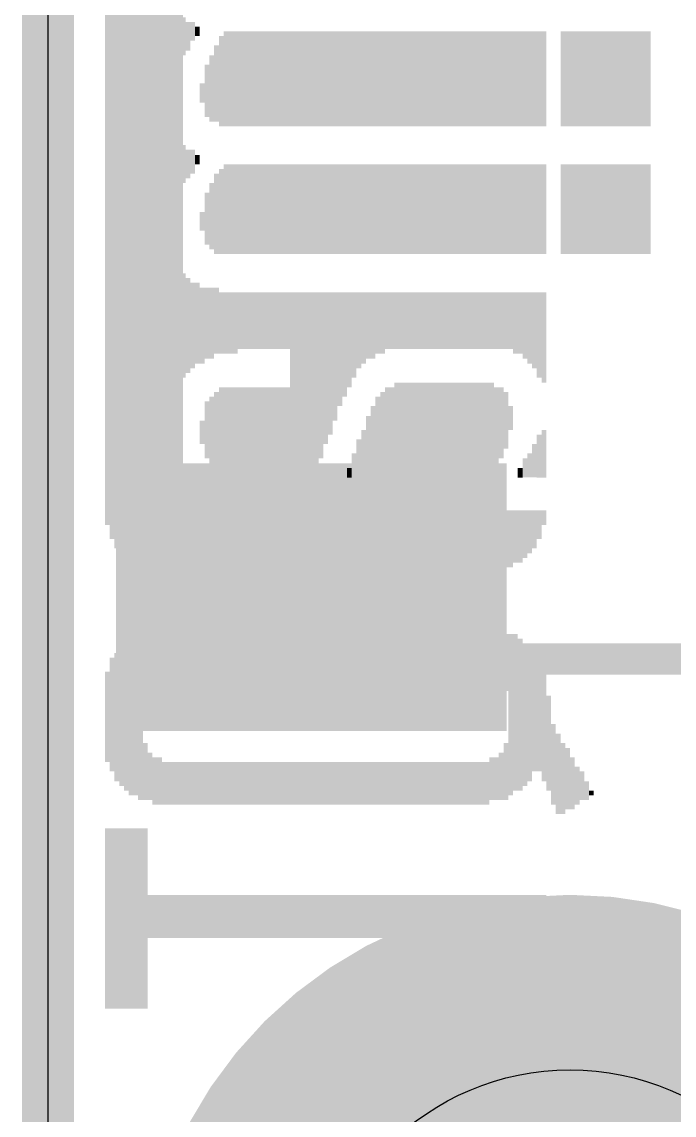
# Model space of a CAD drawing. Extents: x -1.9 to 34.1, y -8.2 to 17.9.
# Drawn here: x -0.13 to 3.05, y 3.57 to 8.89 of the extents above; entities that cross this region are included whole.
import ezdxf

# ---------------------------------------------------------------- set-up
doc = ezdxf.new("R2010")
doc.units = 0
for name, color, linetype in [('1', 12, 'CONTINUOUS'), ('16', 5, 'CONTINUOUS'), ('17', 110, 'CONTINUOUS'), ('20', 53, 'CONTINUOUS'), ('21', 40, 'CONTINUOUS'), ('22', 6, 'CONTINUOUS'), ('29', 253, 'CONTINUOUS'), ('30', 253, 'CONTINUOUS'), ('31', 253, 'CONTINUOUS'), ('39', 12, 'CONTINUOUS'), ('40', 132, 'CONTINUOUS'), ('41', 12, 'CONTINUOUS'), ('42', 132, 'CONTINUOUS'), ('44', 253, 'CONTINUOUS'), ('47', 253, 'CONTINUOUS'), ('51', 253, 'CONTINUOUS')]:
    doc.layers.add(name, color=color, linetype=linetype)

# ---------------------------------------------------------------- blocks, each defined once
blk = doc.blocks.new('RECT')
blk.add_solid([(-0.5, -0.5), (0.5, -0.5), (-0.5, 0.5), (0.5, 0.5)])
blk = doc.blocks.new('ROUNDP')
at = {"const_width": 0.5}
blk.add_lwpolyline([(0, -0.25, 1), (0, 0.25, 1), (0, -0.25)], format="xyb", dxfattribs=at)

msp = doc.modelspace()

# ---------------------------------------------------------------- linework, layer by layer
at = {"layer": '1', "const_width": 0.254}
msp.add_lwpolyline([(0, 0), (0, 17.78)], dxfattribs=at)
at = {"layer": '16', "const_width": 0.254}
msp.add_lwpolyline([(0, 0), (0, 17.78)], dxfattribs=at)
at = {"layer": '20'}
msp.add_line((0, 15.24), (0, 2.54), dxfattribs=at)
at = {"layer": '21', "const_width": 0.1524}
for points in [[(0.581, 10.99), (0.581, 6.79)], [(4.881, 5.79), (2.281, 5.79)]]:
    msp.add_lwpolyline(points, dxfattribs=at)
at = {"layer": '21'}
for points, const_width in [([(0.5429, 6.79, 1), (0.6191, 6.79)], 0.0762), ([(2.281, 5.8281, 1), (2.281, 5.7519)], 0.0762), ([(2.54, 0.54, 1), (2.54, 4.54, 1), (2.54, 0.54)], 0.2032)]:
    msp.add_lwpolyline(points, format="xyb", dxfattribs=dict(at, const_width=const_width))
at = {"layer": '39', "const_width": 2.032}
msp.add_lwpolyline([(2.54, 1.54, 1), (2.54, 3.54, 1), (2.54, 1.54)], format="xyb", dxfattribs=at)
at = {"layer": '40', "const_width": 2.032}
msp.add_lwpolyline([(2.54, 1.54, 1), (2.54, 3.54, 1), (2.54, 1.54)], format="xyb", dxfattribs=at)
at = {"layer": '41', "const_width": 2.032}
msp.add_lwpolyline([(2.54, 1.54, 1), (2.54, 3.54, 1), (2.54, 1.54)], format="xyb", dxfattribs=at)
at = {"layer": '42', "const_width": 2.032}
msp.add_lwpolyline([(2.54, 1.54, 1), (2.54, 3.54, 1), (2.54, 1.54)], format="xyb", dxfattribs=at)
at = {"layer": '44'}
msp.add_circle((2.54, 2.54), 1.25, dxfattribs=at)
at = {"layer": '47', "const_width": 0.13}
msp.add_lwpolyline([(0, 6.223), (0, -8.173)], dxfattribs=at)
at = {"layer": '47', "const_width": 0.065}
msp.add_lwpolyline([(0.0325, 6.223, 1), (-0.0325, 6.223)], format="xyb", dxfattribs=at)
at = {"layer": '51', "const_width": 0.1524}
for points in [[(0.581, 5.79), (0.581, 11.89)], [(4.831, 5.79), (0.581, 5.79)]]:
    msp.add_lwpolyline(points, dxfattribs=at)
at = {"layer": '51', "const_width": 0.0762}
for points in [[(0.581, 5.8281, 1), (0.581, 5.7519)], [(0.5429, 5.79, 1), (0.6191, 5.79)]]:
    msp.add_lwpolyline(points, format="xyb", dxfattribs=at)

# ---------------------------------------------------------------- block references
at = {"layer": '1', "xscale": 1.8, "yscale": 1.2}
msp.add_blockref('RECT', (1.281, 6.09), dxfattribs=at)
at = {"layer": '17', "xscale": 3.516, "yscale": 3.516}
msp.add_blockref('ROUNDP', (2.54, 2.54), dxfattribs=at)
msp.add_blockref('ROUNDP', (2.54, 2.54), dxfattribs=at)
at = {"layer": '22', "rotation": 270}
for p, xscale, yscale in [((0.2887, 9.0856), 5.2883, 0.0231), ((0.3118, 9.0513), 5.3569, 0.0231), ((0.3349, 9.0284), 5.4026, 0.0231), ((0.358, 9.017), 5.4254, 0.0231), ((0.381, 9.0056), 5.4483, 0.0229), ((0.404, 8.9941), 5.4712, 0.0231), ((0.4271, 8.9941), 5.4712, 0.0231), ((0.4502, 8.9827), 5.494, 0.0231), ((0.4733, 8.9827), 5.494, 0.0231), ((0.4964, 8.97), 5.5194, 0.0231), ((0.5196, 8.97), 5.5194, 0.0231), ((0.5427, 8.97), 5.5194, 0.0231), ((0.5658, 8.97), 5.5194, 0.0231), ((0.5889, 8.97), 5.5194, 0.0231), ((0.612, 8.8201), 0.3683, 0.0231), ((0.635, 8.8201), 0.2769, 0.0229), ((0.658, 8.8201), 0.1854, 0.0231), ((0.6811, 8.8201), 0.1397, 0.0231), ((0.7042, 8.8443), 0.0914, 0.0231), ((0.7273, 8.8443), 0.0457, 0.0231), ((0.866, 8.6131), 0.4623, 0.0231), ((0.889, 8.6131), 0.4623, 0.0229), ((0.912, 8.6131), 0.4623, 0.0231), ((0.9351, 8.6131), 0.4623, 0.0231), ((0.9582, 8.6131), 0.4623, 0.0231), ((0.9813, 8.6131), 0.4623, 0.0231), ((1.0044, 8.6131), 0.4623, 0.0231), ((1.0276, 8.6131), 0.4623, 0.0231), ((1.0507, 8.6131), 0.4623, 0.0231), ((1.0738, 8.6131), 0.4623, 0.0231), ((1.0969, 8.6131), 0.4623, 0.0231), ((1.12, 8.6131), 0.4623, 0.0231), ((1.143, 8.6131), 0.4623, 0.0229), ((1.166, 8.6131), 0.4623, 0.0231), ((1.1891, 8.6131), 0.4623, 0.0231), ((1.2122, 8.6131), 0.4623, 0.0231), ((1.2353, 8.6131), 0.4623, 0.0231), ((1.2584, 8.6131), 0.4623, 0.0231), ((1.2816, 8.6131), 0.4623, 0.0231), ((1.3047, 8.6131), 0.4623, 0.0231), ((1.3278, 8.6131), 0.4623, 0.0231), ((1.3509, 8.6131), 0.4623, 0.0231), ((1.374, 8.6131), 0.4623, 0.0231), ((1.397, 8.6131), 0.4623, 0.0229), ((1.42, 8.6131), 0.4623, 0.0231), ((1.4431, 8.6131), 0.4623, 0.0231), ((1.4662, 8.6131), 0.4623, 0.0231), ((1.4893, 8.6131), 0.4623, 0.0231), ((1.5124, 8.6131), 0.4623, 0.0231), ((1.5356, 8.6131), 0.4623, 0.0231), ((1.5587, 8.6131), 0.4623, 0.0231), ((1.5818, 8.6131), 0.4623, 0.0231), ((1.6049, 8.6131), 0.4623, 0.0231), ((1.628, 8.6131), 0.4623, 0.0231), ((1.651, 8.6131), 0.4623, 0.0229), ((1.674, 8.6131), 0.4623, 0.0231), ((1.6971, 8.6131), 0.4623, 0.0231), ((1.7202, 8.6131), 0.4623, 0.0231), ((1.7433, 8.6131), 0.4623, 0.0231), ((1.7664, 8.6131), 0.4623, 0.0231), ((1.7896, 8.6131), 0.4623, 0.0231), ((1.8127, 8.6131), 0.4623, 0.0231), ((1.8358, 8.6131), 0.4623, 0.0231), ((1.8589, 8.6131), 0.4623, 0.0231), ((1.882, 8.6131), 0.4623, 0.0231), ((1.905, 8.6131), 0.4623, 0.0229), ((1.928, 8.6131), 0.4623, 0.0231), ((1.9511, 8.6131), 0.4623, 0.0231), ((1.9742, 8.6131), 0.4623, 0.0231), ((1.9973, 8.6131), 0.4623, 0.0231), ((2.0204, 8.6131), 0.4623, 0.0231), ((2.0436, 8.6131), 0.4623, 0.0231), ((2.0667, 8.6131), 0.4623, 0.0231), ((2.0898, 8.6131), 0.4623, 0.0231), ((2.1129, 8.6131), 0.4623, 0.0231), ((2.136, 8.6131), 0.4623, 0.0231), ((2.159, 8.6131), 0.4623, 0.0229), ((2.182, 8.6131), 0.4623, 0.0231), ((2.2051, 8.6131), 0.4623, 0.0231), ((2.2282, 8.6131), 0.4623, 0.0231), ((2.2513, 8.6131), 0.4623, 0.0231), ((2.2744, 8.6131), 0.4623, 0.0231), ((2.2976, 8.6131), 0.4623, 0.0231), ((2.3207, 8.6131), 0.4623, 0.0231), ((2.3438, 8.6131), 0.4623, 0.0231), ((2.3669, 8.6131), 0.4623, 0.0231), ((2.39, 8.6131), 0.4623, 0.0231), ((2.413, 8.6131), 0.4623, 0.0229), ((2.5053, 8.6131), 0.4623, 0.0231), ((2.5284, 8.6131), 0.4623, 0.0231), ((2.5516, 8.6131), 0.4623, 0.0231), ((2.5747, 8.6131), 0.4623, 0.0231), ((2.5978, 8.6131), 0.4623, 0.0231), ((2.6209, 8.6131), 0.4623, 0.0231), ((2.644, 8.6131), 0.4623, 0.0231), ((2.667, 8.6131), 0.4623, 0.0229), ((2.69, 8.6131), 0.4623, 0.0231), ((2.7131, 8.6131), 0.4623, 0.0231), ((2.7362, 8.6131), 0.4623, 0.0231), ((2.7593, 8.6131), 0.4623, 0.0231), ((2.7824, 8.6131), 0.4623, 0.0231), ((2.8056, 8.6131), 0.4623, 0.0231), ((2.8287, 8.6131), 0.4623, 0.0231), ((2.8518, 8.6131), 0.4623, 0.0231), ((2.8749, 8.6131), 0.4623, 0.0231), ((2.898, 8.6131), 0.4623, 0.0231), ((2.921, 8.6131), 0.4623, 0.0229), ((0.8429, 8.6017), 0.4394, 0.0231), ((0.7967, 8.5662), 0.3226, 0.0231), ((0.8198, 8.5903), 0.3708, 0.0231), ((0.7736, 8.5547), 0.254, 0.0231), ((0.7504, 8.5433), 0.094, 0.0231), ((0.612, 8.1852), 0.3937, 0.0231), ((0.635, 8.1979), 0.2769, 0.0229), ((0.658, 8.1979), 0.1854, 0.0231), ((0.6811, 8.1979), 0.1397, 0.0231), ((0.7042, 8.2093), 0.1168, 0.0231), ((0.7273, 8.2194), 0.0457, 0.0231), ((0.866, 7.9781), 0.4369, 0.0231), ((0.889, 7.9781), 0.4369, 0.0229), ((0.912, 7.9781), 0.4369, 0.0231), ((0.9351, 7.9781), 0.4369, 0.0231), ((0.9582, 7.9781), 0.4369, 0.0231), ((0.9813, 7.9781), 0.4369, 0.0231), ((1.0044, 7.9781), 0.4369, 0.0231), ((1.0276, 7.9781), 0.4369, 0.0231), ((1.0507, 7.9781), 0.4369, 0.0231), ((1.0738, 7.9781), 0.4369, 0.0231), ((1.0969, 7.9781), 0.4369, 0.0231), ((1.12, 7.9781), 0.4369, 0.0231), ((1.143, 7.9781), 0.4369, 0.0229), ((1.166, 7.9781), 0.4369, 0.0231), ((1.1891, 7.9781), 0.4369, 0.0231), ((1.2122, 7.9781), 0.4369, 0.0231), ((1.2353, 7.9781), 0.4369, 0.0231), ((1.2584, 7.9781), 0.4369, 0.0231), ((1.2816, 7.9781), 0.4369, 0.0231), ((1.3047, 7.9781), 0.4369, 0.0231), ((1.3278, 7.9781), 0.4369, 0.0231), ((1.3509, 7.9781), 0.4369, 0.0231), ((1.374, 7.9781), 0.4369, 0.0231), ((1.397, 7.9781), 0.4369, 0.0229), ((1.42, 7.9781), 0.4369, 0.0231), ((1.4431, 7.9781), 0.4369, 0.0231), ((1.4662, 7.9781), 0.4369, 0.0231), ((1.4893, 7.9781), 0.4369, 0.0231), ((1.5124, 7.9781), 0.4369, 0.0231), ((1.5356, 7.9781), 0.4369, 0.0231), ((1.5587, 7.9781), 0.4369, 0.0231), ((1.5818, 7.9781), 0.4369, 0.0231), ((1.6049, 7.9781), 0.4369, 0.0231), ((1.628, 7.9781), 0.4369, 0.0231), ((1.651, 7.9781), 0.4369, 0.0229), ((1.674, 7.9781), 0.4369, 0.0231), ((1.6971, 7.9781), 0.4369, 0.0231), ((1.7202, 7.9781), 0.4369, 0.0231), ((1.7433, 7.9781), 0.4369, 0.0231), ((1.7664, 7.9781), 0.4369, 0.0231), ((1.7896, 7.9781), 0.4369, 0.0231), ((1.8127, 7.9781), 0.4369, 0.0231), ((1.8358, 7.9781), 0.4369, 0.0231), ((1.8589, 7.9781), 0.4369, 0.0231), ((1.882, 7.9781), 0.4369, 0.0231), ((1.905, 7.9781), 0.4369, 0.0229), ((1.928, 7.9781), 0.4369, 0.0231), ((1.9511, 7.9781), 0.4369, 0.0231), ((1.9742, 7.9781), 0.4369, 0.0231), ((1.9973, 7.9781), 0.4369, 0.0231), ((2.0204, 7.9781), 0.4369, 0.0231), ((2.0436, 7.9781), 0.4369, 0.0231), ((2.0667, 7.9781), 0.4369, 0.0231), ((2.0898, 7.9781), 0.4369, 0.0231), ((2.1129, 7.9781), 0.4369, 0.0231), ((2.136, 7.9781), 0.4369, 0.0231), ((2.159, 7.9781), 0.4369, 0.0229), ((2.182, 7.9781), 0.4369, 0.0231), ((2.2051, 7.9781), 0.4369, 0.0231), ((2.2282, 7.9781), 0.4369, 0.0231), ((2.2513, 7.9781), 0.4369, 0.0231), ((2.2744, 7.9781), 0.4369, 0.0231), ((2.2976, 7.9781), 0.4369, 0.0231), ((2.3207, 7.9781), 0.4369, 0.0231), ((2.3438, 7.9781), 0.4369, 0.0231), ((2.3669, 7.9781), 0.4369, 0.0231), ((2.39, 7.9781), 0.4369, 0.0231), ((2.413, 7.9781), 0.4369, 0.0229), ((2.5053, 7.9781), 0.4369, 0.0231), ((2.5284, 7.9781), 0.4369, 0.0231), ((2.5516, 7.9781), 0.4369, 0.0231), ((2.5747, 7.9781), 0.4369, 0.0231), ((2.5978, 7.9781), 0.4369, 0.0231), ((2.6209, 7.9781), 0.4369, 0.0231), ((2.644, 7.9781), 0.4369, 0.0231), ((2.667, 7.9781), 0.4369, 0.0229), ((2.69, 7.9781), 0.4369, 0.0231), ((2.7131, 7.9781), 0.4369, 0.0231), ((2.7362, 7.9781), 0.4369, 0.0231), ((2.7593, 7.9781), 0.4369, 0.0231), ((2.7824, 7.9781), 0.4369, 0.0231), ((2.8056, 7.9781), 0.4369, 0.0231), ((2.8287, 7.9781), 0.4369, 0.0231), ((2.8518, 7.9781), 0.4369, 0.0231), ((2.8749, 7.9781), 0.4369, 0.0231), ((2.898, 7.9781), 0.4369, 0.0231), ((2.921, 7.9781), 0.4369, 0.0229), ((0.8198, 7.9553), 0.3912, 0.0231), ((0.8429, 7.9667), 0.414, 0.0231), ((0.7967, 7.9439), 0.3226, 0.0231), ((0.7736, 7.9324), 0.254, 0.0231), ((0.7504, 7.9197), 0.0914, 0.0231), ((0.612, 7.4003), 0.668, 0.0231), ((0.635, 7.4003), 0.5766, 0.0229), ((0.658, 7.4117), 0.508, 0.0231), ((0.6811, 7.4117), 0.4623, 0.0231), ((0.7042, 7.4117), 0.4166, 0.0231), ((0.7273, 7.4232), 0.3937, 0.0231), ((0.7504, 7.4117), 0.3708, 0.0231), ((0.7736, 7.4244), 0.3454, 0.0231), ((0.7967, 7.4244), 0.3454, 0.0231), ((0.8198, 7.4359), 0.3226, 0.0231), ((0.8429, 7.4244), 0.2997, 0.0231), ((0.866, 7.4244), 0.2997, 0.0231), ((0.889, 7.4244), 0.2997, 0.0229), ((0.912, 7.4244), 0.2997, 0.0231), ((0.9351, 7.4359), 0.2769, 0.0231), ((0.9582, 7.4359), 0.2769, 0.0231), ((0.9813, 7.4359), 0.2769, 0.0231), ((1.0044, 7.4359), 0.2769, 0.0231), ((1.0276, 7.4359), 0.2769, 0.0231), ((1.0507, 7.4359), 0.2769, 0.0231), ((1.0738, 7.4359), 0.2769, 0.0231), ((1.0969, 7.4359), 0.2769, 0.0231), ((1.12, 7.4359), 0.2769, 0.0231), ((1.143, 7.4359), 0.2769, 0.0229), ((1.166, 7.4359), 0.2769, 0.0231), ((1.1891, 7.1234), 0.9017, 0.0231), ((1.2122, 7.1234), 0.9017, 0.0231), ((1.2353, 7.1234), 0.9017, 0.0231), ((1.2584, 7.1234), 0.9017, 0.0231), ((1.2816, 7.1234), 0.9017, 0.0231), ((1.3047, 7.1349), 0.8788, 0.0231), ((1.3278, 7.1704), 0.8077, 0.0231), ((1.3509, 7.2047), 0.7391, 0.0231), ((1.374, 7.2276), 0.6934, 0.0231), ((1.397, 7.2619), 0.6248, 0.0229), ((1.42, 7.2974), 0.5537, 0.0231), ((1.4431, 7.3203), 0.508, 0.0231), ((1.4662, 7.3431), 0.4623, 0.0231), ((1.4893, 7.366), 0.4166, 0.0231), ((1.5124, 7.3889), 0.3708, 0.0231), ((1.5356, 7.4003), 0.348, 0.0231), ((1.5587, 7.413), 0.3226, 0.0231), ((1.5818, 7.413), 0.3226, 0.0231), ((1.6049, 7.4244), 0.2997, 0.0231), ((1.628, 7.4244), 0.2997, 0.0231), ((1.651, 7.4359), 0.2769, 0.0229), ((1.674, 7.4359), 0.2769, 0.0231), ((1.6971, 7.4359), 0.2769, 0.0231), ((1.7202, 7.4359), 0.2769, 0.0231), ((1.7433, 7.4359), 0.2769, 0.0231), ((1.7664, 7.4359), 0.2769, 0.0231), ((1.7896, 7.4359), 0.2769, 0.0231), ((1.8127, 7.4359), 0.2769, 0.0231), ((1.8358, 7.4359), 0.2769, 0.0231), ((1.8589, 7.4359), 0.2769, 0.0231), ((1.882, 7.4359), 0.2769, 0.0231), ((1.905, 7.4359), 0.2769, 0.0229), ((1.928, 7.4359), 0.2769, 0.0231), ((1.9511, 7.4359), 0.2769, 0.0231), ((1.9742, 7.4359), 0.2769, 0.0231), ((1.9973, 7.4359), 0.2769, 0.0231), ((2.0204, 7.4359), 0.2769, 0.0231), ((2.0436, 7.4359), 0.2769, 0.0231), ((2.0667, 7.4359), 0.2769, 0.0231), ((2.0898, 7.4359), 0.2769, 0.0231), ((2.1129, 7.4359), 0.2769, 0.0231), ((2.136, 7.4359), 0.2769, 0.0231), ((2.159, 7.4359), 0.2769, 0.0229), ((2.182, 7.4359), 0.2769, 0.0231), ((2.2051, 7.4359), 0.2769, 0.0231), ((2.2282, 7.4359), 0.2769, 0.0231), ((2.2513, 7.4359), 0.2769, 0.0231), ((2.2744, 7.4244), 0.2997, 0.0231), ((2.2976, 7.4244), 0.2997, 0.0231), ((2.3207, 7.413), 0.3226, 0.0231), ((2.3438, 7.4003), 0.348, 0.0231), ((2.3669, 7.3889), 0.3708, 0.0231), ((2.39, 7.366), 0.4166, 0.0231), ((2.413, 7.3546), 0.4394, 0.0229), ((1.6971, 6.9037), 0.4623, 0.0231), ((1.7202, 6.9037), 0.4623, 0.0231), ((1.7433, 6.9037), 0.4623, 0.0231), ((1.7664, 6.9037), 0.4623, 0.0231), ((1.7896, 6.9037), 0.4623, 0.0231), ((1.8127, 6.9037), 0.4623, 0.0231), ((1.8358, 6.9037), 0.4623, 0.0231), ((1.8589, 6.9037), 0.4623, 0.0231), ((1.882, 6.9037), 0.4623, 0.0231), ((1.905, 6.9037), 0.4623, 0.0229), ((1.928, 6.9037), 0.4623, 0.0231), ((1.9511, 6.9037), 0.4623, 0.0231), ((1.9742, 6.9037), 0.4623, 0.0231), ((1.9973, 6.9037), 0.4623, 0.0231), ((2.0204, 6.9037), 0.4623, 0.0231), ((2.0436, 6.9037), 0.4623, 0.0231), ((2.0667, 6.9037), 0.4623, 0.0231), ((2.0898, 6.9037), 0.4623, 0.0231), ((2.1129, 6.9037), 0.4623, 0.0231), ((2.136, 6.9037), 0.4623, 0.0231), ((2.159, 6.9152), 0.4394, 0.0229), ((0.8198, 6.9037), 0.3708, 0.0231), ((0.8429, 6.9037), 0.4166, 0.0231), ((0.866, 6.9037), 0.4166, 0.0231), ((0.889, 6.8923), 0.4394, 0.0229), ((0.912, 6.8923), 0.4394, 0.0231), ((0.9351, 6.8923), 0.4394, 0.0231), ((0.9582, 6.8923), 0.4394, 0.0231), ((0.9813, 6.8923), 0.4394, 0.0231), ((1.0044, 6.8923), 0.4394, 0.0231), ((1.0276, 6.8923), 0.4394, 0.0231), ((1.0507, 6.8923), 0.4394, 0.0231), ((1.0738, 6.8923), 0.4394, 0.0231), ((1.0969, 6.8923), 0.4394, 0.0231), ((1.12, 6.8923), 0.4394, 0.0231), ((1.143, 6.8923), 0.4394, 0.0229), ((1.166, 6.8923), 0.4394, 0.0231), ((1.628, 6.8809), 0.4166, 0.0231), ((1.651, 6.8923), 0.4394, 0.0229), ((1.674, 6.8923), 0.4394, 0.0231), ((2.182, 6.9152), 0.3937, 0.0231), ((2.2051, 6.9393), 0.3454, 0.0231), ((2.2282, 6.9507), 0.2769, 0.0231), ((0.7736, 6.905), 0.2769, 0.0231), ((0.7967, 6.8923), 0.348, 0.0231), ((1.6049, 6.8694), 0.3937, 0.0231), ((1.5587, 6.8224), 0.2997, 0.0231), ((1.5818, 6.8466), 0.348, 0.0231), ((2.2513, 6.9621), 0.1168, 0.0231), ((0.7504, 6.8923), 0.1143, 0.0231), ((1.5356, 6.7881), 0.2311, 0.0231), ((2.39, 6.7767), 0.2083, 0.0231), ((2.413, 6.7881), 0.2311, 0.0229), ((1.5124, 6.7653), 0.1854, 0.0231), ((2.3669, 6.7539), 0.1626, 0.0231), ((1.4893, 6.731), 0.1168, 0.0231), ((2.3207, 6.7196), 0.094, 0.0231), ((2.3438, 6.731), 0.1168, 0.0231), ((0.612, 6.477), 0.5334, 0.0231), ((1.4662, 6.6954), 0.0457, 0.0231), ((2.2976, 6.6954), 0.0457, 0.0231), ((0.635, 6.4414), 0.4623, 0.0229), ((0.658, 6.43), 0.4394, 0.0231), ((0.6811, 6.4072), 0.3937, 0.0231), ((0.7042, 6.3957), 0.3708, 0.0231), ((0.7273, 6.3957), 0.3708, 0.0231), ((0.7504, 6.3843), 0.348, 0.0231), ((0.7736, 6.3843), 0.348, 0.0231), ((0.7967, 6.3729), 0.3251, 0.0231), ((0.8198, 6.3729), 0.3251, 0.0231), ((0.8429, 6.3729), 0.3251, 0.0231), ((0.866, 6.3614), 0.3023, 0.0231), ((0.889, 6.3614), 0.3023, 0.0229), ((0.912, 6.3614), 0.3023, 0.0231), ((0.9351, 6.3614), 0.3023, 0.0231), ((0.9582, 6.3614), 0.3023, 0.0231), ((0.9813, 6.3614), 0.3023, 0.0231), ((1.0044, 6.3614), 0.3023, 0.0231), ((1.0276, 6.3614), 0.3023, 0.0231), ((1.0507, 6.3614), 0.3023, 0.0231), ((1.0738, 6.3614), 0.3023, 0.0231), ((1.0969, 6.3614), 0.3023, 0.0231), ((1.12, 6.3614), 0.3023, 0.0231), ((1.143, 6.3614), 0.3023, 0.0229), ((1.166, 6.3614), 0.3023, 0.0231), ((1.1891, 6.3614), 0.3023, 0.0231), ((1.2122, 6.3614), 0.3023, 0.0231), ((1.2353, 6.3614), 0.3023, 0.0231), ((1.2584, 6.3614), 0.3023, 0.0231), ((1.2816, 6.3614), 0.3023, 0.0231), ((1.3047, 6.3614), 0.3023, 0.0231), ((1.3278, 6.3614), 0.3023, 0.0231), ((1.3509, 6.3614), 0.3023, 0.0231), ((1.374, 6.3614), 0.3023, 0.0231), ((1.397, 6.3614), 0.3023, 0.0229), ((1.42, 6.3614), 0.3023, 0.0231), ((1.4431, 6.3614), 0.3023, 0.0231), ((1.4662, 6.3614), 0.3023, 0.0231), ((1.4893, 6.3614), 0.3023, 0.0231), ((1.5124, 6.3614), 0.3023, 0.0231), ((1.5356, 6.3614), 0.3023, 0.0231), ((1.5587, 6.3614), 0.3023, 0.0231), ((1.5818, 6.3614), 0.3023, 0.0231), ((1.6049, 6.3614), 0.3023, 0.0231), ((1.628, 6.3614), 0.3023, 0.0231), ((1.651, 6.3614), 0.3023, 0.0229), ((1.674, 6.3614), 0.3023, 0.0231), ((1.6971, 6.3614), 0.3023, 0.0231), ((1.7202, 6.3614), 0.3023, 0.0231), ((1.7433, 6.3614), 0.3023, 0.0231), ((1.7664, 6.3614), 0.3023, 0.0231), ((1.7896, 6.3614), 0.3023, 0.0231), ((1.8127, 6.3614), 0.3023, 0.0231), ((1.8358, 6.3614), 0.3023, 0.0231), ((1.8589, 6.3614), 0.3023, 0.0231), ((1.882, 6.3614), 0.3023, 0.0231), ((1.905, 6.3614), 0.3023, 0.0229), ((1.928, 6.3614), 0.3023, 0.0231), ((1.9511, 6.3614), 0.3023, 0.0231), ((1.9742, 6.3614), 0.3023, 0.0231), ((1.9973, 6.3614), 0.3023, 0.0231), ((2.0204, 6.3614), 0.3023, 0.0231), ((2.0436, 6.3614), 0.3023, 0.0231), ((2.0667, 6.3614), 0.3023, 0.0231), ((2.0898, 6.3614), 0.3023, 0.0231), ((2.1129, 6.3614), 0.3023, 0.0231), ((2.136, 6.3614), 0.3023, 0.0231), ((2.159, 6.3614), 0.3023, 0.0229), ((2.182, 6.3614), 0.3023, 0.0231), ((2.2051, 6.3614), 0.3023, 0.0231), ((2.2282, 6.3741), 0.2769, 0.0231), ((2.2513, 6.3741), 0.2769, 0.0231), ((2.2744, 6.3856), 0.254, 0.0231), ((2.2976, 6.3856), 0.254, 0.0231), ((2.3207, 6.397), 0.2311, 0.0231), ((2.3438, 6.4084), 0.2083, 0.0231), ((2.3669, 6.4199), 0.1854, 0.0231), ((2.39, 6.4427), 0.1397, 0.0231), ((2.413, 6.477), 0.0711, 0.0229), ((0.4502, 5.5067), 0.8077, 0.0231), ((0.4733, 5.7721), 0.2769, 0.0231), ((0.4964, 5.8064), 0.254, 0.0231), ((0.5196, 5.8179), 0.2311, 0.0231), ((0.5427, 5.8306), 0.2057, 0.0231), ((0.5658, 5.8306), 0.2057, 0.0231), ((0.5889, 5.8306), 0.2057, 0.0231), ((0.612, 5.8306), 0.2057, 0.0231), ((0.635, 5.8306), 0.2057, 0.0229), ((0.658, 5.842), 0.1829, 0.0231), ((0.6811, 5.842), 0.1829, 0.0231), ((0.7042, 5.842), 0.1829, 0.0231), ((0.7273, 5.842), 0.1829, 0.0231), ((0.7504, 5.842), 0.1829, 0.0231), ((0.7736, 5.842), 0.1829, 0.0231), ((0.7967, 5.842), 0.1829, 0.0231), ((0.8198, 5.842), 0.1829, 0.0231), ((0.8429, 5.842), 0.1829, 0.0231), ((0.866, 5.842), 0.1829, 0.0231), ((0.889, 5.842), 0.1829, 0.0229), ((0.912, 5.842), 0.1829, 0.0231), ((0.9351, 5.842), 0.1829, 0.0231), ((0.9582, 5.842), 0.1829, 0.0231), ((0.9813, 5.842), 0.1829, 0.0231), ((1.0044, 5.842), 0.1829, 0.0231), ((1.0276, 5.842), 0.1829, 0.0231), ((1.0507, 5.842), 0.1829, 0.0231), ((1.0738, 5.842), 0.1829, 0.0231), ((1.0969, 5.842), 0.1829, 0.0231), ((1.12, 5.842), 0.1829, 0.0231), ((1.143, 5.842), 0.1829, 0.0229), ((1.166, 5.842), 0.1829, 0.0231), ((1.1891, 5.842), 0.1829, 0.0231), ((1.2122, 5.842), 0.1829, 0.0231), ((1.2353, 5.842), 0.1829, 0.0231), ((1.2584, 5.842), 0.1829, 0.0231), ((1.2816, 5.842), 0.1829, 0.0231), ((1.3047, 5.842), 0.1829, 0.0231), ((1.3278, 5.842), 0.1829, 0.0231), ((1.3509, 5.842), 0.1829, 0.0231), ((1.374, 5.842), 0.1829, 0.0231), ((1.397, 5.842), 0.1829, 0.0229), ((1.42, 5.842), 0.1829, 0.0231), ((1.4431, 5.842), 0.1829, 0.0231), ((1.4662, 5.842), 0.1829, 0.0231), ((1.4893, 5.842), 0.1829, 0.0231), ((1.5124, 5.842), 0.1829, 0.0231), ((1.5356, 5.842), 0.1829, 0.0231), ((1.5587, 5.842), 0.1829, 0.0231), ((1.5818, 5.842), 0.1829, 0.0231), ((1.6049, 5.842), 0.1829, 0.0231), ((1.628, 5.842), 0.1829, 0.0231), ((1.651, 5.842), 0.1829, 0.0229), ((1.674, 5.842), 0.1829, 0.0231), ((1.6971, 5.842), 0.1829, 0.0231), ((1.7202, 5.842), 0.1829, 0.0231), ((1.7433, 5.842), 0.1829, 0.0231), ((1.7664, 5.842), 0.1829, 0.0231), ((1.7896, 5.842), 0.1829, 0.0231), ((1.8127, 5.842), 0.1829, 0.0231), ((1.8358, 5.842), 0.1829, 0.0231), ((1.8589, 5.842), 0.1829, 0.0231), ((1.882, 5.842), 0.1829, 0.0231), ((1.905, 5.842), 0.1829, 0.0229), ((1.928, 5.842), 0.1829, 0.0231), ((1.9511, 5.842), 0.1829, 0.0231), ((1.9742, 5.842), 0.1829, 0.0231), ((1.9973, 5.842), 0.1829, 0.0231), ((2.0204, 5.842), 0.1829, 0.0231), ((2.0436, 5.842), 0.1829, 0.0231), ((2.0667, 5.842), 0.1829, 0.0231), ((2.0898, 5.8306), 0.2057, 0.0231), ((2.1129, 5.8306), 0.2057, 0.0231), ((2.136, 5.8306), 0.2057, 0.0231), ((2.159, 5.8306), 0.2057, 0.0229), ((2.182, 5.8179), 0.2311, 0.0231), ((2.2051, 5.8064), 0.254, 0.0231), ((2.2282, 5.7721), 0.2769, 0.0231), ((2.2513, 5.5182), 0.7849, 0.0231), ((2.2744, 5.5296), 0.762, 0.0231), ((0.381, 5.5067), 0.7163, 0.0229), ((0.404, 5.5067), 0.762, 0.0231), ((0.4271, 5.5067), 0.762, 0.0231), ((2.2976, 5.5182), 0.7391, 0.0231), ((2.3207, 5.5182), 0.6934, 0.0231), ((0.3349, 5.5067), 0.6248, 0.0231), ((0.358, 5.5067), 0.6706, 0.0231), ((2.3438, 5.5182), 0.6477, 0.0231), ((2.3669, 5.5309), 0.5766, 0.0231), ((0.3118, 5.5194), 0.5537, 0.0231), ((2.39, 5.5194), 0.5537, 0.0231), ((0.2887, 5.508), 0.4394, 0.0231), ((2.413, 5.461), 0.5334, 0.0229), ((2.436, 5.3797), 0.4623, 0.0231), ((2.4591, 5.2769), 0.3937, 0.0231), ((0.4733, 5.2413), 0.2769, 0.0231), ((2.2282, 5.2413), 0.2769, 0.0231), ((2.4822, 5.2299), 0.3912, 0.0231), ((2.5053, 5.207), 0.3454, 0.0231), ((0.4964, 5.2184), 0.2311, 0.0231), ((2.2051, 5.2184), 0.2311, 0.0231), ((2.5284, 5.207), 0.2997, 0.0231), ((0.5196, 5.1956), 0.2311, 0.0231), ((0.5427, 5.1956), 0.2311, 0.0231), ((0.5658, 5.1841), 0.2083, 0.0231), ((0.5889, 5.1841), 0.2083, 0.0231), ((0.612, 5.1841), 0.2083, 0.0231), ((0.635, 5.1841), 0.2083, 0.0229), ((0.658, 5.1841), 0.2083, 0.0231), ((0.6811, 5.1841), 0.2083, 0.0231), ((0.7042, 5.1841), 0.2083, 0.0231), ((0.7273, 5.1841), 0.2083, 0.0231), ((0.7504, 5.1841), 0.2083, 0.0231), ((0.7736, 5.1841), 0.2083, 0.0231), ((0.7967, 5.1841), 0.2083, 0.0231), ((0.8198, 5.1841), 0.2083, 0.0231), ((0.8429, 5.1841), 0.2083, 0.0231), ((0.866, 5.1841), 0.2083, 0.0231), ((0.889, 5.1841), 0.2083, 0.0229), ((0.912, 5.1841), 0.2083, 0.0231), ((0.9351, 5.1841), 0.2083, 0.0231), ((0.9582, 5.1841), 0.2083, 0.0231), ((0.9813, 5.1841), 0.2083, 0.0231), ((1.0044, 5.1841), 0.2083, 0.0231), ((1.0276, 5.1841), 0.2083, 0.0231), ((1.0507, 5.1841), 0.2083, 0.0231), ((1.0738, 5.1841), 0.2083, 0.0231), ((1.0969, 5.1841), 0.2083, 0.0231), ((1.12, 5.1841), 0.2083, 0.0231), ((1.143, 5.1841), 0.2083, 0.0229), ((1.166, 5.1841), 0.2083, 0.0231), ((1.1891, 5.1841), 0.2083, 0.0231), ((1.2122, 5.1841), 0.2083, 0.0231), ((1.2353, 5.1841), 0.2083, 0.0231), ((1.2584, 5.1841), 0.2083, 0.0231), ((1.2816, 5.1841), 0.2083, 0.0231), ((1.3047, 5.1841), 0.2083, 0.0231), ((1.3278, 5.1841), 0.2083, 0.0231), ((1.3509, 5.1841), 0.2083, 0.0231), ((1.374, 5.1841), 0.2083, 0.0231), ((1.397, 5.1841), 0.2083, 0.0229), ((1.42, 5.1841), 0.2083, 0.0231), ((1.4431, 5.1841), 0.2083, 0.0231), ((1.4662, 5.1841), 0.2083, 0.0231), ((1.4893, 5.1841), 0.2083, 0.0231), ((1.5124, 5.1841), 0.2083, 0.0231), ((1.5356, 5.1841), 0.2083, 0.0231), ((1.5587, 5.1841), 0.2083, 0.0231), ((1.5818, 5.1841), 0.2083, 0.0231), ((1.6049, 5.1841), 0.2083, 0.0231), ((1.628, 5.1841), 0.2083, 0.0231), ((1.651, 5.1841), 0.2083, 0.0229), ((1.674, 5.1841), 0.2083, 0.0231), ((1.6971, 5.1841), 0.2083, 0.0231), ((1.7202, 5.1841), 0.2083, 0.0231), ((1.7433, 5.1841), 0.2083, 0.0231), ((1.7664, 5.1841), 0.2083, 0.0231), ((1.7896, 5.1841), 0.2083, 0.0231), ((1.8127, 5.1841), 0.2083, 0.0231), ((1.8358, 5.1841), 0.2083, 0.0231), ((1.8589, 5.1841), 0.2083, 0.0231), ((1.882, 5.1841), 0.2083, 0.0231), ((1.905, 5.1841), 0.2083, 0.0229), ((1.928, 5.1841), 0.2083, 0.0231), ((1.9511, 5.1841), 0.2083, 0.0231), ((1.9742, 5.1841), 0.2083, 0.0231), ((1.9973, 5.1841), 0.2083, 0.0231), ((2.0204, 5.1841), 0.2083, 0.0231), ((2.0436, 5.1841), 0.2083, 0.0231), ((2.0667, 5.1841), 0.2083, 0.0231), ((2.0898, 5.1841), 0.2083, 0.0231), ((2.1129, 5.1841), 0.2083, 0.0231), ((2.136, 5.1841), 0.2083, 0.0231), ((2.159, 5.207), 0.2083, 0.0229), ((2.182, 5.207), 0.2083, 0.0231), ((2.5516, 5.1841), 0.254, 0.0231), ((2.5747, 5.1727), 0.1854, 0.0231), ((2.5978, 5.1727), 0.1397, 0.0231), ((2.6209, 5.1486), 0.0914, 0.0231), ((2.644, 5.1372), 0.0229, 0.0231), ((0.2887, 4.5263), 0.8788, 0.0231), ((0.3118, 4.5263), 0.8788, 0.0231), ((0.3349, 4.5263), 0.8788, 0.0231), ((0.358, 4.5263), 0.8788, 0.0231), ((0.381, 4.5263), 0.8788, 0.0229), ((0.404, 4.5263), 0.8788, 0.0231), ((0.4271, 4.5263), 0.8788, 0.0231), ((0.4502, 4.5263), 0.8788, 0.0231), ((0.4733, 4.5263), 0.8788, 0.0231), ((0.4964, 4.5364), 0.2083, 0.0231), ((0.5196, 4.5364), 0.2083, 0.0231), ((0.5427, 4.5364), 0.2083, 0.0231), ((0.5658, 4.5364), 0.2083, 0.0231), ((0.5889, 4.5364), 0.2083, 0.0231), ((0.612, 4.5364), 0.2083, 0.0231), ((0.635, 4.5364), 0.2083, 0.0229), ((0.658, 4.5364), 0.2083, 0.0231), ((0.6811, 4.5364), 0.2083, 0.0231), ((0.7042, 4.5364), 0.2083, 0.0231), ((0.7273, 4.5364), 0.2083, 0.0231), ((0.7504, 4.5364), 0.2083, 0.0231), ((0.7736, 4.5364), 0.2083, 0.0231), ((0.7967, 4.5364), 0.2083, 0.0231), ((0.8198, 4.5364), 0.2083, 0.0231), ((0.8429, 4.5364), 0.2083, 0.0231), ((0.866, 4.5364), 0.2083, 0.0231), ((0.889, 4.5364), 0.2083, 0.0229), ((0.912, 4.5364), 0.2083, 0.0231), ((0.9351, 4.5364), 0.2083, 0.0231), ((0.9582, 4.5364), 0.2083, 0.0231), ((0.9813, 4.5364), 0.2083, 0.0231), ((1.0044, 4.5364), 0.2083, 0.0231), ((1.0276, 4.5364), 0.2083, 0.0231), ((1.0507, 4.5364), 0.2083, 0.0231), ((1.0738, 4.5364), 0.2083, 0.0231), ((1.0969, 4.5364), 0.2083, 0.0231), ((1.12, 4.5364), 0.2083, 0.0231), ((1.143, 4.5364), 0.2083, 0.0229), ((1.166, 4.5364), 0.2083, 0.0231), ((1.1891, 4.5364), 0.2083, 0.0231), ((1.2122, 4.5364), 0.2083, 0.0231), ((1.2353, 4.5364), 0.2083, 0.0231), ((1.2584, 4.5364), 0.2083, 0.0231), ((1.2816, 4.5364), 0.2083, 0.0231), ((1.3047, 4.5364), 0.2083, 0.0231), ((1.3278, 4.5364), 0.2083, 0.0231), ((1.3509, 4.5364), 0.2083, 0.0231), ((1.374, 4.5364), 0.2083, 0.0231), ((1.397, 4.5364), 0.2083, 0.0229), ((1.42, 4.5364), 0.2083, 0.0231), ((1.4431, 4.5364), 0.2083, 0.0231), ((1.4662, 4.5364), 0.2083, 0.0231), ((1.4893, 4.5364), 0.2083, 0.0231), ((1.5124, 4.5364), 0.2083, 0.0231), ((1.5356, 4.5364), 0.2083, 0.0231), ((1.5587, 4.5364), 0.2083, 0.0231), ((1.5818, 4.5364), 0.2083, 0.0231), ((1.6049, 4.5364), 0.2083, 0.0231), ((1.628, 4.5364), 0.2083, 0.0231), ((1.651, 4.5364), 0.2083, 0.0229), ((1.674, 4.5364), 0.2083, 0.0231), ((1.6971, 4.5364), 0.2083, 0.0231), ((1.7202, 4.5364), 0.2083, 0.0231), ((1.7433, 4.5364), 0.2083, 0.0231), ((1.7664, 4.5364), 0.2083, 0.0231), ((1.7896, 4.5364), 0.2083, 0.0231), ((1.8127, 4.5364), 0.2083, 0.0231), ((1.8358, 4.5364), 0.2083, 0.0231), ((1.8589, 4.5364), 0.2083, 0.0231), ((1.882, 4.5364), 0.2083, 0.0231), ((1.905, 4.5364), 0.2083, 0.0229), ((1.928, 4.5364), 0.2083, 0.0231), ((1.9511, 4.5364), 0.2083, 0.0231), ((1.9742, 4.5364), 0.2083, 0.0231), ((1.9973, 4.5364), 0.2083, 0.0231), ((2.0204, 4.5364), 0.2083, 0.0231), ((2.0436, 4.5364), 0.2083, 0.0231), ((2.0667, 4.5364), 0.2083, 0.0231), ((2.0898, 4.5364), 0.2083, 0.0231), ((2.1129, 4.5364), 0.2083, 0.0231), ((2.136, 4.5364), 0.2083, 0.0231), ((2.159, 4.5364), 0.2083, 0.0229), ((2.182, 4.5364), 0.2083, 0.0231), ((2.2051, 4.5364), 0.2083, 0.0231), ((2.2282, 4.5364), 0.2083, 0.0231), ((2.2513, 4.5364), 0.2083, 0.0231), ((2.2744, 4.5364), 0.2083, 0.0231), ((2.2976, 4.5364), 0.2083, 0.0231), ((2.3207, 4.5364), 0.2083, 0.0231), ((2.3438, 4.5364), 0.2083, 0.0231), ((2.3669, 4.5364), 0.2083, 0.0231), ((2.39, 4.5364), 0.2083, 0.0231), ((2.413, 4.5364), 0.2083, 0.0229)]:
    msp.add_blockref('RECT', p, dxfattribs=dict(at, xscale=xscale, yscale=yscale))
at = {"layer": '29'}
for name, p, xscale, yscale in [('RECT', (1.281, 6.09), 1.9016, 1.3016), ('ROUNDP', (2.54, 2.54), 3.6176, 3.6176)]:
    msp.add_blockref(name, p, dxfattribs=dict(at, xscale=xscale, yscale=yscale))
at = {"layer": '30', "xscale": 3.6176, "yscale": 3.6176}
msp.add_blockref('ROUNDP', (2.54, 2.54), dxfattribs=at)
at = {"layer": '31', "xscale": 1.8, "yscale": 1.2}
msp.add_blockref('RECT', (1.281, 6.09), dxfattribs=at)

doc.saveas('drawing.dxf')
